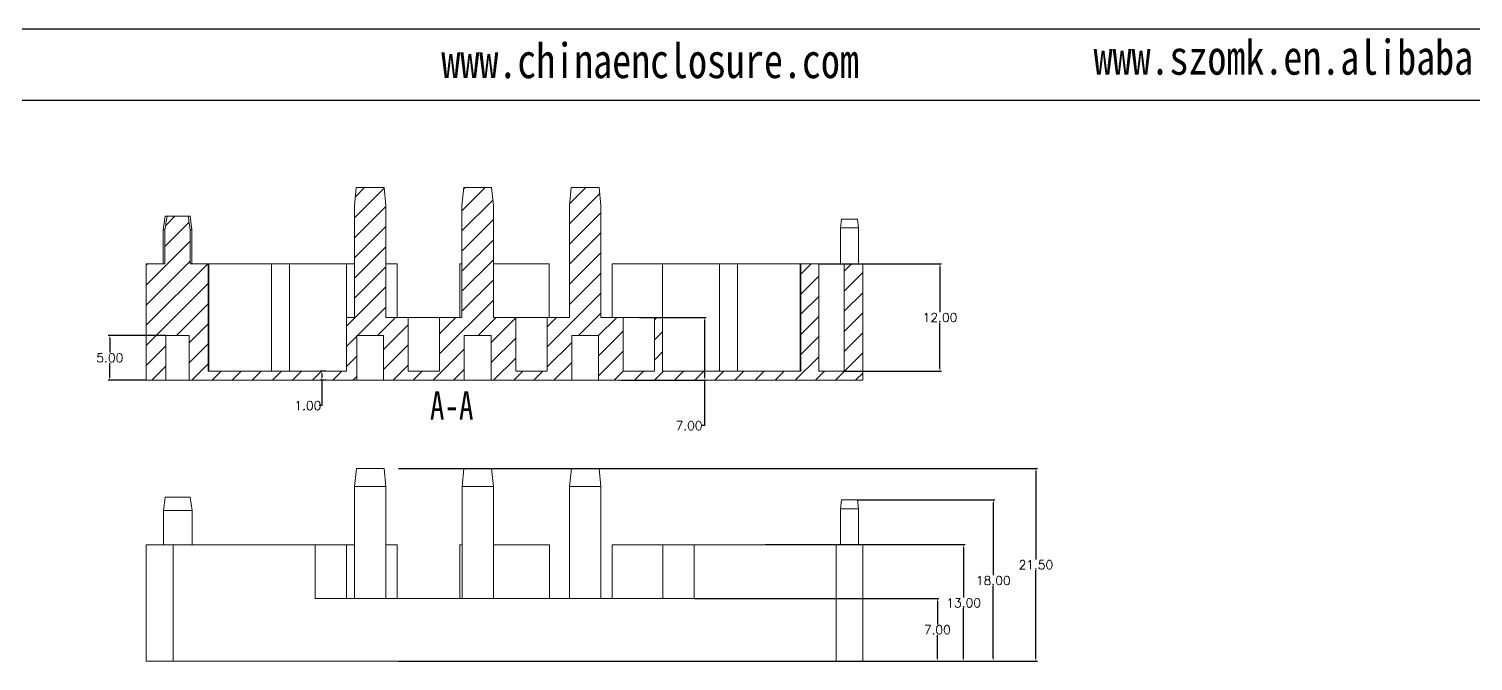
# Model space of a CAD drawing. Header units: inches. Extents: x 1328 to 2905, y 1126 to 1460.
# Drawn here: x 1454.3 to 1615.5, y 1389.5 to 1460.1 of the extents above; entities that cross this region are included whole.
import ezdxf

# ---------------------------------------------------------------- set-up
doc = ezdxf.new("R2010")
doc.units = ezdxf.units.IN
doc.header["$LTSCALE"] = 15
doc.layers.add('文字', color=81, linetype='Continuous')
doc.styles.add('SLDTEXTSTYLE0', font='TXT', dxfattribs={"width": 0.75})
doc.styles.get("Standard").update_dxf_attribs({"font": 'txt', "bigfont": 'gbcbig.shx'})
doc.styles.add('宋体', font='', dxfattribs={"width": 0.8, "height": 3.5})
doc.styles.get('宋体').set_extended_font_data('SimSun')
doc.dimstyles.new('1.5', dxfattribs={"dimtxt": 1, "dimasz": 0.3, "dimexe": 0.18, "dimexo": 0.0625, "dimgap": 0.09, "dimtad": 0, "dimtih": 1, "dimtoh": 1, "dimzin": 0, "dimdsep": 46, "dimtxsty": 'Standard', "dimcen": 0, "dimadec": 0, "dimazin": 2, "dimtfac": 1, "dimtofl": 0, "dimtmove": 0, "dimatfit": 3, "dimfxl": 1, "dimtolj": 1, "dimtzin": 0, "dimarcsym": 0})

# ---------------------------------------------------------------- blocks, each defined once
blk = doc.blocks.new('*D137')
at = {"color": 0, "lineweight": -2}
for p, q in [((1528.61, 1396.5), (1555.89, 1396.5)), ((1555.71, 1396.2), (1555.71, 1393.59)), ((1555.71, 1389.8), (1555.71, 1392.41)), ((1539.18, 1389.5), (1555.89, 1389.5))]:
    blk.add_line(p, q, dxfattribs=at)
at = {"color": 0}
for points in [[(1555.66, 1396.2), (1555.76, 1396.2), (1555.71, 1396.5)], [(1555.66, 1389.8), (1555.76, 1389.8), (1555.71, 1389.5)]]:
    blk.add_solid(points, dxfattribs=at)
at = {"layer": 'Defpoints', "color": 0}
for p in [(1528.55, 1396.5), (1539.12, 1389.5), (1555.71, 1389.5)]:
    blk.add_point(p, dxfattribs=at)
at = {"color": 0, "insert": (1555.71, 1393), "char_height": 1, "attachment_point": 5}
blk.add_mtext('\\A1;7.00', dxfattribs=at)
blk = doc.blocks.new('*D138')
at = {"color": 0, "lineweight": -2}
for p, q in [((1546.86, 1407.5), (1562.13, 1407.5)), ((1561.95, 1407.2), (1561.95, 1399.09)), ((1561.95, 1389.8), (1561.95, 1397.91)), ((1536.41, 1389.5), (1562.13, 1389.5))]:
    blk.add_line(p, q, dxfattribs=at)
at = {"color": 0}
for points in [[(1561.9, 1407.2), (1562, 1407.2), (1561.95, 1407.5)], [(1561.9, 1389.8), (1562, 1389.8), (1561.95, 1389.5)]]:
    blk.add_solid(points, dxfattribs=at)
at = {"layer": 'Defpoints', "color": 0}
for p in [(1546.8, 1407.5), (1561.95, 1407.5), (1536.35, 1389.5)]:
    blk.add_point(p, dxfattribs=at)
at = {"color": 0, "insert": (1561.95, 1398.5), "char_height": 1, "attachment_point": 5}
blk.add_mtext('\\A1;18.00', dxfattribs=at)
blk = doc.blocks.new('*D139')
at = {"color": 0, "lineweight": -2}
for p, q in [((1495.55, 1411), (1566.89, 1411)), ((1566.71, 1410.7), (1566.71, 1400.84)), ((1566.71, 1389.8), (1566.71, 1399.66)), ((1495.55, 1389.5), (1566.89, 1389.5))]:
    blk.add_line(p, q, dxfattribs=at)
at = {"color": 0}
for points in [[(1566.66, 1410.7), (1566.76, 1410.7), (1566.71, 1411)], [(1566.66, 1389.8), (1566.76, 1389.8), (1566.71, 1389.5)]]:
    blk.add_solid(points, dxfattribs=at)
at = {"layer": 'Defpoints', "color": 0}
for p in [(1495.49, 1411), (1566.71, 1411), (1495.49, 1389.5)]:
    blk.add_point(p, dxfattribs=at)
at = {"color": 0, "insert": (1566.71, 1400.25), "char_height": 1, "attachment_point": 5}
blk.add_mtext('\\A1;21.50', dxfattribs=at)
blk = doc.blocks.new('*D140')
at = {"color": 0, "lineweight": -2}
for p, q in [((1536.54, 1402.5), (1558.82, 1402.5)), ((1558.64, 1402.2), (1558.64, 1396.59)), ((1558.64, 1389.8), (1558.64, 1395.41)), ((1536.41, 1389.5), (1558.82, 1389.5))]:
    blk.add_line(p, q, dxfattribs=at)
at = {"color": 0}
for points in [[(1558.59, 1402.2), (1558.69, 1402.2), (1558.64, 1402.5)], [(1558.59, 1389.8), (1558.69, 1389.8), (1558.64, 1389.5)]]:
    blk.add_solid(points, dxfattribs=at)
at = {"layer": 'Defpoints', "color": 0}
for p in [(1536.47, 1402.5), (1558.64, 1402.5), (1536.35, 1389.5)]:
    blk.add_point(p, dxfattribs=at)
at = {"color": 0, "insert": (1558.64, 1396), "char_height": 1, "attachment_point": 5}
blk.add_mtext('\\A1;13.00', dxfattribs=at)
blk = doc.blocks.new('*D171')
at = {"color": 0, "lineweight": -2}
for p, q in [((1469.53, 1425.86), (1463.14, 1425.86)), ((1463.32, 1425.56), (1463.32, 1423.95)), ((1463.32, 1421.16), (1463.32, 1422.77)), ((1467.34, 1420.86), (1463.14, 1420.86))]:
    blk.add_line(p, q, dxfattribs=at)
at = {"color": 0}
for points in [[(1463.27, 1425.56), (1463.37, 1425.56), (1463.32, 1425.86)], [(1463.27, 1421.16), (1463.37, 1421.16), (1463.32, 1420.86)]]:
    blk.add_solid(points, dxfattribs=at)
at = {"layer": 'Defpoints', "color": 0}
for p in [(1469.59, 1425.86), (1463.32, 1420.86), (1467.4, 1420.86)]:
    blk.add_point(p, dxfattribs=at)
at = {"color": 0, "insert": (1463.32, 1423.36), "char_height": 1, "attachment_point": 5}
blk.add_mtext('\\A1;5.00', dxfattribs=at)
blk = doc.blocks.new('*D172')
at = {"color": 0, "lineweight": -2}
for p, q in [((1487.45, 1421.86), (1486.81, 1421.86)), ((1487.45, 1420.86), (1486.81, 1420.86)), ((1486.99, 1421.56), (1486.99, 1421.16)), ((1486.99, 1420.86), (1486.99, 1418.03)), ((1486.99, 1418.03), (1486.69, 1418.03))]:
    blk.add_line(p, q, dxfattribs=at)
at = {"color": 0}
for points in [[(1486.94, 1421.56), (1487.04, 1421.56), (1486.99, 1421.86)], [(1486.94, 1421.16), (1487.04, 1421.16), (1486.99, 1420.86)]]:
    blk.add_solid(points, dxfattribs=at)
at = {"layer": 'Defpoints', "color": 0}
for p in [(1486.99, 1420.86), (1487.51, 1421.86), (1487.51, 1420.86)]:
    blk.add_point(p, dxfattribs=at)
at = {"color": 0, "insert": (1485.43, 1418.03), "char_height": 1, "attachment_point": 5}
blk.add_mtext('\\A1;1.00', dxfattribs=at)
blk = doc.blocks.new('*D173')
at = {"color": 0, "lineweight": -2}
for p, q in [((1522.45, 1427.86), (1529.9, 1427.86)), ((1529.72, 1427.56), (1529.72, 1421.16)), ((1520.42, 1420.86), (1529.9, 1420.86)), ((1529.72, 1420.86), (1529.72, 1415.79)), ((1529.72, 1415.79), (1529.42, 1415.79))]:
    blk.add_line(p, q, dxfattribs=at)
at = {"color": 0}
for points in [[(1529.67, 1427.56), (1529.77, 1427.56), (1529.72, 1427.86)], [(1529.67, 1421.16), (1529.77, 1421.16), (1529.72, 1420.86)]]:
    blk.add_solid(points, dxfattribs=at)
at = {"layer": 'Defpoints', "color": 0}
for p in [(1522.39, 1427.86), (1529.72, 1427.86), (1520.36, 1420.86)]:
    blk.add_point(p, dxfattribs=at)
at = {"color": 0, "insert": (1527.99, 1415.79), "char_height": 1, "attachment_point": 5}
blk.add_mtext('\\A1;7.00', dxfattribs=at)
blk = doc.blocks.new('*D174')
at = {"color": 0, "lineweight": -2}
for p, q in [((1542.54, 1433.86), (1556.18, 1433.86)), ((1556, 1433.56), (1556, 1428.45)), ((1556, 1422.16), (1556, 1427.27)), ((1545.15, 1421.86), (1556.18, 1421.86))]:
    blk.add_line(p, q, dxfattribs=at)
at = {"color": 0}
for points in [[(1555.95, 1433.56), (1556.05, 1433.56), (1556, 1433.86)], [(1555.95, 1422.16), (1556.05, 1422.16), (1556, 1421.86)]]:
    blk.add_solid(points, dxfattribs=at)
at = {"layer": 'Defpoints', "color": 0}
for p in [(1542.48, 1433.86), (1545.09, 1421.86), (1556, 1421.86)]:
    blk.add_point(p, dxfattribs=at)
at = {"color": 0, "insert": (1556, 1427.86), "char_height": 1, "attachment_point": 5}
blk.add_mtext('\\A1;12.00', dxfattribs=at)

msp = doc.modelspace()

# ---------------------------------------------------------------- hatches: boundary and pattern name
at = {"linetype": 'Continuous', "lineweight": 0}
h = msp.add_hatch(dxfattribs=at)
h.set_pattern_fill('ANSI31', color=4, scale=0.5, style=0)
edge = h.paths.add_edge_path(flags=0)
edge.add_line((1514.639, 1440.359), (1514.639, 1427.859))
edge.add_line((1514.639, 1427.859), (1512.139, 1427.859))
edge.add_line((1512.139, 1427.859), (1512.139, 1421.859))
edge.add_line((1512.139, 1421.859), (1508.639, 1421.859))
edge.add_line((1508.639, 1421.859), (1508.639, 1427.859))
edge.add_line((1508.639, 1427.859), (1506.139, 1427.859))
edge.add_line((1506.139, 1427.859), (1506.139, 1440.359))
edge.add_line((1506.139, 1440.359), (1505.939, 1442.359))
edge.add_line((1505.939, 1442.359), (1502.839, 1442.359))
edge.add_line((1502.839, 1442.359), (1502.639, 1440.359))
edge.add_line((1502.639, 1440.359), (1502.639, 1427.859))
edge.add_line((1502.639, 1427.859), (1500.139, 1427.859))
edge.add_line((1500.139, 1427.859), (1500.139, 1421.859))
edge.add_line((1500.139, 1421.859), (1496.639, 1421.859))
edge.add_line((1496.639, 1421.859), (1496.639, 1427.859))
edge.add_line((1496.639, 1427.859), (1494.139, 1427.859))
edge.add_line((1494.139, 1427.859), (1494.139, 1440.359))
edge.add_line((1494.139, 1440.359), (1493.939, 1442.359))
edge.add_line((1493.939, 1442.359), (1490.839, 1442.359))
edge.add_line((1490.839, 1442.359), (1490.639, 1440.359))
edge.add_line((1490.639, 1440.359), (1490.639, 1427.859))
edge.add_line((1490.639, 1427.859), (1489.739, 1427.859))
edge.add_line((1489.739, 1427.859), (1489.739, 1421.859))
edge.add_line((1489.739, 1421.859), (1474.308, 1421.859))
edge.add_line((1474.308, 1421.859), (1474.308, 1433.859))
edge.add_line((1474.308, 1433.859), (1472.302, 1433.859))
edge.add_line((1472.302, 1433.859), (1472.302, 1437.659))
edge.add_spline(control_points=[(1472.302, 1437.659), (1472.282, 1437.792), (1472.262, 1437.925), (1472.242, 1438.058), (1472.21, 1438.268), (1472.178, 1438.477), (1472.145, 1438.686), (1472.121, 1438.844), (1472.096, 1439.002), (1472.071, 1439.159)], knot_values=[0.0023289, 0.0023289, 0.0023289, 0.0023289, 0.0027325, 0.0027325, 0.0027325, 0.003368, 0.003368, 0.003368, 0.0038466, 0.0038466, 0.0038466, 0.0038466], weights=[1, 1, 1, 1, 1, 1, 1, 1, 1, 1], degree=3, periodic=0)
edge.add_line((1472.071, 1439.159), (1469.707, 1439.159))
edge.add_spline(control_points=[(1469.707, 1439.159), (1469.649, 1438.792), (1469.592, 1438.425), (1469.536, 1438.058), (1469.516, 1437.925), (1469.496, 1437.792), (1469.476, 1437.659)], knot_values=[0.0016184, 0.0016184, 0.0016184, 0.0016184, 0.0027325, 0.0027325, 0.0027325, 0.0031361, 0.0031361, 0.0031361, 0.0031361], weights=[1, 1, 1, 1, 1, 1, 1], degree=3, periodic=0)
edge.add_line((1469.476, 1437.659), (1469.476, 1433.859))
edge.add_line((1469.476, 1433.859), (1467.399, 1433.859))
edge.add_line((1467.399, 1433.859), (1467.399, 1420.859))
edge.add_line((1467.399, 1420.859), (1469.59, 1420.859))
edge.add_line((1469.59, 1420.859), (1469.59, 1425.859))
edge.add_line((1469.59, 1425.859), (1472.188, 1425.859))
edge.add_line((1472.188, 1425.859), (1472.188, 1420.859))
edge.add_line((1472.188, 1420.859), (1490.889, 1420.859))
edge.add_line((1490.889, 1420.859), (1490.889, 1425.859))
edge.add_line((1490.889, 1425.859), (1493.889, 1425.859))
edge.add_line((1493.889, 1425.859), (1493.889, 1420.859))
edge.add_line((1493.889, 1420.859), (1502.889, 1420.859))
edge.add_line((1502.889, 1420.859), (1502.889, 1425.859))
edge.add_line((1502.889, 1425.859), (1505.889, 1425.859))
edge.add_line((1505.889, 1425.859), (1505.889, 1420.859))
edge.add_line((1505.889, 1420.859), (1514.889, 1420.859))
edge.add_line((1514.889, 1420.859), (1514.889, 1425.859))
edge.add_line((1514.889, 1425.859), (1517.889, 1425.859))
edge.add_line((1517.889, 1425.859), (1517.889, 1420.859))
edge.add_line((1517.889, 1420.859), (1547.378, 1420.859))
edge.add_line((1547.378, 1420.859), (1547.378, 1433.859))
edge.add_line((1547.378, 1433.859), (1545.302, 1433.859))
edge.add_line((1545.302, 1433.859), (1545.302, 1421.859))
edge.add_line((1545.302, 1421.859), (1542.476, 1421.859))
edge.add_line((1542.476, 1421.859), (1542.476, 1433.859))
edge.add_line((1542.476, 1433.859), (1540.47, 1433.859))
edge.add_line((1540.47, 1433.859), (1540.47, 1421.859))
edge.add_line((1540.47, 1421.859), (1525.039, 1421.859))
edge.add_line((1525.039, 1421.859), (1525.039, 1427.859))
edge.add_line((1525.039, 1427.859), (1524.139, 1427.859))
edge.add_line((1524.139, 1427.859), (1524.139, 1421.859))
edge.add_line((1524.139, 1421.859), (1520.639, 1421.859))
edge.add_line((1520.639, 1421.859), (1520.639, 1427.859))
edge.add_line((1520.639, 1427.859), (1518.139, 1427.859))
edge.add_line((1518.139, 1427.859), (1518.139, 1440.359))
edge.add_line((1518.139, 1440.359), (1517.939, 1442.359))
edge.add_line((1517.939, 1442.359), (1514.839, 1442.359))
edge.add_line((1514.839, 1442.359), (1514.639, 1440.359))

# ---------------------------------------------------------------- linework, layer by layer
for p, q in [((1327.6, 1460.087), (1800.579, 1460.087)), ((1339.838, 1452.124), (1792.617, 1452.124))]:
    msp.add_line(p, q)
at = {"color": 7, "linetype": 'Continuous', "lineweight": 15}
for p, q in [((1490.639, 1440.359), (1490.839, 1442.359)), ((1493.939, 1442.359), (1490.839, 1442.359)), ((1493.939, 1442.359), (1494.139, 1440.359)), ((1502.639, 1440.359), (1502.839, 1442.359)), ((1505.939, 1442.359), (1502.839, 1442.359)), ((1505.939, 1442.359), (1506.139, 1440.359)), ((1514.639, 1440.359), (1514.839, 1442.359)), ((1517.939, 1442.359), (1514.839, 1442.359)), ((1517.939, 1442.359), (1518.139, 1440.359)), ((1490.639, 1427.859), (1490.639, 1440.359)), ((1494.139, 1440.359), (1494.139, 1427.859)), ((1502.639, 1427.859), (1502.639, 1440.359)), ((1506.139, 1440.359), (1506.139, 1427.859)), ((1514.639, 1427.859), (1514.639, 1440.359)), ((1518.139, 1440.359), (1518.139, 1427.859)), ((1469.489, 1439.159), (1469.289, 1437.659)), ((1469.489, 1439.159), (1469.707, 1439.159)), ((1469.707, 1439.159), (1472.071, 1439.159)), ((1472.071, 1439.159), (1472.289, 1439.159)), ((1472.489, 1437.659), (1472.289, 1439.159)), ((1544.989, 1438.859), (1544.889, 1437.859)), ((1544.989, 1438.859), (1546.789, 1438.859)), ((1546.889, 1437.859), (1546.789, 1438.859)), ((1469.289, 1437.659), (1469.289, 1433.859)), ((1469.476, 1437.659), (1469.289, 1437.659)), ((1469.476, 1437.659), (1469.476, 1433.859)), ((1472.302, 1433.859), (1472.302, 1437.659)), ((1472.489, 1437.659), (1472.302, 1437.659)), ((1472.489, 1433.859), (1472.489, 1437.659)), ((1544.889, 1437.859), (1544.889, 1433.859)), ((1546.889, 1437.859), (1544.889, 1437.859)), ((1546.889, 1433.859), (1546.889, 1437.859)), ((1467.389, 1420.859), (1467.389, 1433.859)), ((1467.389, 1433.859), (1467.399, 1433.859)), ((1467.399, 1420.859), (1467.399, 1433.859)), ((1467.399, 1433.859), (1469.476, 1433.859)), ((1472.302, 1433.859), (1474.308, 1433.859)), ((1474.308, 1421.859), (1474.308, 1433.859)), ((1474.308, 1433.859), (1474.389, 1433.859)), ((1474.389, 1421.859), (1474.389, 1433.859)), ((1474.389, 1433.859), (1481.389, 1433.859)), ((1481.389, 1421.859), (1481.389, 1433.859)), ((1481.389, 1433.859), (1483.389, 1433.859)), ((1483.389, 1433.859), (1483.389, 1421.859)), ((1483.389, 1433.859), (1489.739, 1433.859)), ((1490.639, 1433.859), (1489.739, 1433.859)), ((1489.739, 1433.859), (1489.739, 1427.859)), ((1495.389, 1433.859), (1494.139, 1433.859)), ((1495.389, 1433.859), (1495.389, 1427.859)), ((1502.389, 1427.859), (1502.389, 1433.859)), ((1502.639, 1433.859), (1502.389, 1433.859)), ((1512.389, 1433.859), (1506.139, 1433.859)), ((1512.389, 1433.859), (1512.389, 1427.859)), ((1519.389, 1427.859), (1519.389, 1433.859)), ((1525.039, 1433.859), (1519.389, 1433.859)), ((1525.039, 1433.859), (1525.039, 1427.859)), ((1525.039, 1433.859), (1531.389, 1433.859)), ((1531.389, 1421.859), (1531.389, 1433.859)), ((1531.389, 1433.859), (1533.389, 1433.859)), ((1533.389, 1433.859), (1533.389, 1421.859)), ((1533.389, 1433.859), (1540.389, 1433.859)), ((1540.389, 1433.859), (1540.389, 1421.859)), ((1540.47, 1433.859), (1540.389, 1433.859)), ((1540.47, 1421.859), (1540.47, 1433.859)), ((1540.47, 1433.859), (1542.476, 1433.859)), ((1542.476, 1421.859), (1542.476, 1433.859)), ((1545.302, 1433.859), (1542.476, 1433.859)), ((1545.302, 1433.859), (1545.302, 1421.859)), ((1545.302, 1433.859), (1547.378, 1433.859)), ((1547.378, 1433.859), (1547.378, 1420.859)), ((1547.378, 1433.859), (1547.389, 1433.859)), ((1547.389, 1433.859), (1547.389, 1420.859)), ((1489.739, 1421.859), (1489.739, 1427.859)), ((1490.639, 1427.859), (1489.739, 1427.859)), ((1496.639, 1427.859), (1494.139, 1427.859)), ((1496.639, 1421.859), (1496.639, 1427.859)), ((1500.139, 1427.859), (1496.639, 1427.859)), ((1500.139, 1427.859), (1500.139, 1421.859)), ((1502.639, 1427.859), (1500.139, 1427.859)), ((1508.639, 1427.859), (1506.139, 1427.859)), ((1508.639, 1421.859), (1508.639, 1427.859)), ((1512.139, 1427.859), (1508.639, 1427.859)), ((1512.139, 1427.859), (1512.139, 1421.859)), ((1514.639, 1427.859), (1512.139, 1427.859)), ((1520.639, 1427.859), (1518.139, 1427.859)), ((1520.639, 1421.859), (1520.639, 1427.859)), ((1524.139, 1427.859), (1520.639, 1427.859)), ((1524.139, 1427.859), (1524.139, 1421.859)), ((1525.039, 1427.859), (1524.139, 1427.859)), ((1525.039, 1427.859), (1525.039, 1421.859)), ((1469.59, 1420.859), (1469.59, 1425.859)), ((1472.188, 1425.859), (1469.59, 1425.859)), ((1472.188, 1425.859), (1472.188, 1420.859)), ((1490.889, 1420.859), (1490.889, 1425.859)), ((1493.889, 1425.859), (1490.889, 1425.859)), ((1493.889, 1425.859), (1493.889, 1420.859)), ((1502.889, 1420.859), (1502.889, 1425.859)), ((1505.889, 1425.859), (1502.889, 1425.859)), ((1505.889, 1425.859), (1505.889, 1420.859)), ((1514.889, 1420.859), (1514.889, 1425.859)), ((1517.889, 1425.859), (1514.889, 1425.859)), ((1517.889, 1425.859), (1517.889, 1420.859)), ((1467.399, 1420.859), (1467.389, 1420.859)), ((1467.399, 1420.859), (1469.59, 1420.859)), ((1469.59, 1420.859), (1472.188, 1420.859)), ((1472.188, 1420.859), (1490.889, 1420.859)), ((1474.308, 1421.859), (1489.739, 1421.859)), ((1490.889, 1420.859), (1493.889, 1420.859)), ((1493.889, 1420.859), (1502.889, 1420.859)), ((1496.639, 1421.859), (1500.139, 1421.859)), ((1502.889, 1420.859), (1505.889, 1420.859)), ((1505.889, 1420.859), (1514.889, 1420.859)), ((1508.639, 1421.859), (1512.139, 1421.859)), ((1514.889, 1420.859), (1517.889, 1420.859)), ((1517.889, 1420.859), (1547.378, 1420.859)), ((1520.639, 1421.859), (1524.139, 1421.859)), ((1525.039, 1421.859), (1540.47, 1421.859)), ((1542.476, 1421.859), (1545.302, 1421.859)), ((1547.389, 1420.859), (1547.378, 1420.859)), ((1490.849, 1410.997), (1490.649, 1408.997)), ((1490.849, 1410.997), (1493.949, 1410.997)), ((1494.149, 1408.997), (1493.949, 1410.997)), ((1502.849, 1410.997), (1502.649, 1408.997)), ((1502.849, 1410.997), (1505.949, 1410.997)), ((1506.149, 1408.997), (1505.949, 1410.997)), ((1514.849, 1410.997), (1514.649, 1408.997)), ((1514.849, 1410.997), (1517.949, 1410.997)), ((1518.149, 1408.997), (1517.949, 1410.997)), ((1469.499, 1407.797), (1469.299, 1406.297)), ((1469.499, 1407.797), (1472.299, 1407.797)), ((1472.499, 1406.297), (1472.299, 1407.797)), ((1490.649, 1408.997), (1490.649, 1396.497)), ((1494.149, 1408.997), (1490.649, 1408.997)), ((1494.149, 1396.497), (1494.149, 1408.997)), ((1502.649, 1408.997), (1502.649, 1396.497)), ((1506.149, 1408.997), (1502.649, 1408.997)), ((1506.149, 1396.497), (1506.149, 1408.997)), ((1514.649, 1408.997), (1514.649, 1396.497)), ((1518.149, 1408.997), (1514.649, 1408.997)), ((1518.149, 1396.497), (1518.149, 1408.997)), ((1469.299, 1406.297), (1469.299, 1402.497)), ((1472.499, 1406.297), (1469.299, 1406.297)), ((1472.499, 1402.497), (1472.499, 1406.297)), ((1544.999, 1407.497), (1544.899, 1406.497)), ((1544.899, 1406.497), (1544.899, 1402.497)), ((1546.899, 1406.497), (1544.899, 1406.497)), ((1544.999, 1407.497), (1546.799, 1407.497)), ((1546.899, 1406.497), (1546.799, 1407.497)), ((1546.899, 1402.497), (1546.899, 1406.497)), ((1467.399, 1389.497), (1467.399, 1402.497)), ((1467.399, 1402.497), (1470.399, 1402.497)), ((1470.399, 1402.497), (1470.399, 1389.497)), ((1470.399, 1402.497), (1486.249, 1402.497)), ((1486.249, 1402.497), (1486.249, 1396.497)), ((1486.249, 1402.497), (1489.749, 1402.497)), ((1489.749, 1402.497), (1489.749, 1396.497)), ((1490.649, 1402.497), (1489.749, 1402.497)), ((1495.399, 1402.497), (1494.149, 1402.497)), ((1495.399, 1402.497), (1495.399, 1396.497)), ((1502.399, 1396.497), (1502.399, 1402.497)), ((1502.649, 1402.497), (1502.399, 1402.497)), ((1512.399, 1402.497), (1506.149, 1402.497)), ((1512.399, 1402.497), (1512.399, 1396.497)), ((1519.399, 1396.497), (1519.399, 1402.497)), ((1525.049, 1402.497), (1519.399, 1402.497)), ((1525.049, 1402.497), (1525.049, 1396.497)), ((1525.049, 1402.497), (1528.549, 1402.497)), ((1528.549, 1396.497), (1528.549, 1402.497)), ((1528.549, 1402.497), (1544.399, 1402.497)), ((1544.399, 1389.497), (1544.399, 1402.497)), ((1544.399, 1402.497), (1547.399, 1402.497)), ((1547.399, 1402.497), (1547.399, 1389.497)), ((1486.249, 1396.497), (1528.549, 1396.497)), ((1470.399, 1389.497), (1467.399, 1389.497)), ((1470.399, 1389.497), (1544.399, 1389.497)), ((1547.399, 1389.497), (1544.399, 1389.497))]:
    msp.add_line(p, q, dxfattribs=at)
for points in [[(1469.476, 1437.659), (1469.551, 1438.159), (1469.628, 1438.659), (1469.707, 1439.159)], [(1472.071, 1439.159), (1472.15, 1438.659), (1472.227, 1438.159), (1472.302, 1437.659)]]:
    msp.add_open_spline(points, degree=3, dxfattribs=at)

# ---------------------------------------------------------------- texts
at = {"color": 1, "insert": (1499.062, 1419.618), "char_height": 3.175, "attachment_point": 1, "style": 'SLDTEXTSTYLE0'}
msp.add_mtext('A-A', dxfattribs=at)
at = {"layer": '文字', "color": 0, "char_height": 3.89284, "width": 68.39344, "attachment_point": 1, "style": '宋体'}
for s, insert in [('www.chinaenclosure.com', (1500.336, 1458.482)), ('www.szomk.en.alibaba.com', (1573.149, 1458.867))]:
    msp.add_mtext(s, dxfattribs=dict(at, insert=insert))

# ---------------------------------------------------------------- dimensions: what is measured, and where the dimension line sits
for base, p1, p2, picture, middle in [((1555.996, 1421.859), (1542.476, 1433.859), (1545.086, 1421.859), '*D174', (1555.996, 1427.859)), ((1463.319, 1420.859), (1469.59, 1425.859), (1467.399, 1420.859), '*D171', (1463.319, 1423.359)), ((1558.643, 1402.497), (1536.349, 1389.497), (1536.474, 1402.497), '*D140', (1558.643, 1395.997)), ((1555.714, 1389.497), (1528.549, 1396.497), (1539.122, 1389.497), '*D137', (1555.714, 1392.997))]:
    dim = msp.add_linear_dim(base=base, p1=p1, p2=p2, angle=90, dimstyle='1.5')
    dim.commit()
    dim.dimension.update_dxf_attribs({"geometry": picture, "text_midpoint": middle})
for base, p1, p2, picture, middle in [((1529.718, 1427.859), (1520.355, 1420.859), (1522.389, 1427.859), '*D173', (1527.995, 1415.794)), ((1486.989, 1420.859), (1487.514, 1421.859), (1487.514, 1420.859), '*D172', (1485.432, 1418.032)), ((1566.714, 1410.997), (1495.49, 1389.497), (1495.49, 1410.997), '*D139', (1566.714, 1400.247)), ((1561.953, 1407.497), (1536.349, 1389.497), (1546.799, 1407.497), '*D138', (1561.953, 1398.497))]:
    dim = msp.add_linear_dim(base=base, p1=p1, p2=p2, angle=90, dimstyle='1.5')
    dim.commit()
    dim.dimension.update_dxf_attribs({"geometry": picture, "text_midpoint": middle, "dimtype": 160})

doc.saveas('drawing.dxf')
